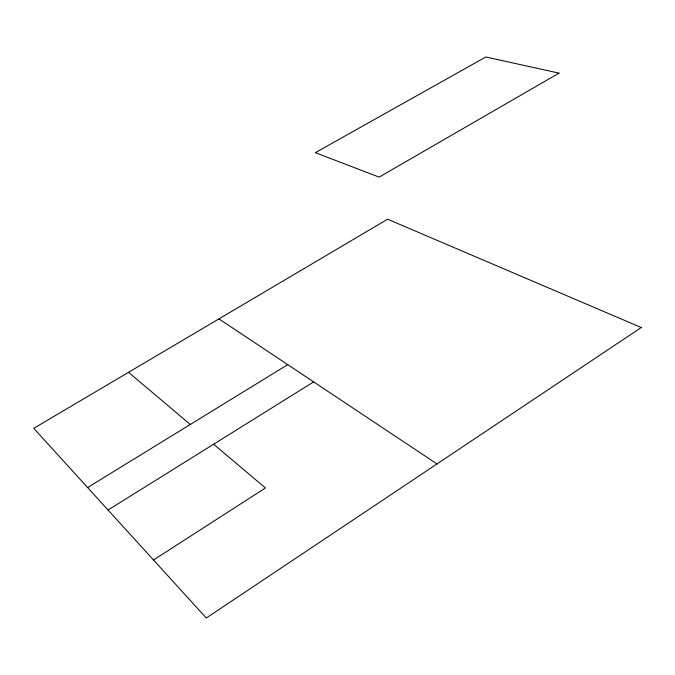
<?xml version="1.0" encoding="UTF-8"?>
<svg xmlns="http://www.w3.org/2000/svg" width="675" height="675" viewBox="0 0 675 675"><rect width="100%" height="100%" fill="white"/><g stroke="black" fill="none" stroke-linecap="round" stroke-linejoin="round"><path stroke-width="1.01" d="M153.52 559.997L265.41 487.983L213.637 444.218M108.059 510.022L313.647 381.89M87.615 487.544L287.71 364.635M218.936 318.887L436.995 463.944M128.554 372.305L190.291 424.482M641.25 327.527L206.297 618.013L33.75 428.338L387.61 219.206L641.25 327.527M559.018 73.136L379.114 177.12L315.352 152.668L485.789 56.987L559.018 73.136"/></g></svg>
